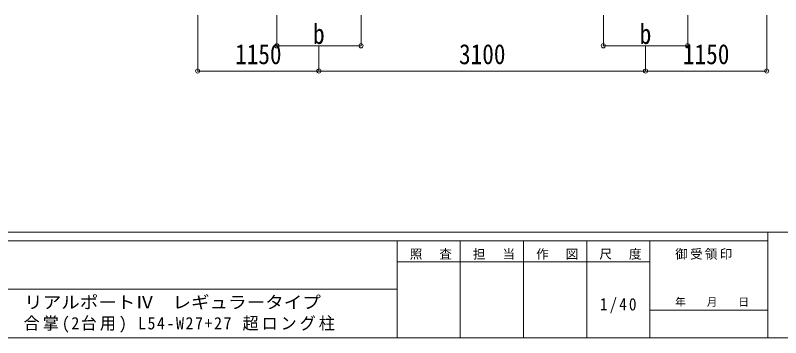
# Model space of a CAD drawing. Units: millimetres at full size, sheet at 1:40. Extents: x -11181 to 33757, y -10067 to 7716.
# Drawn here: x 41 to 7305, y -7804 to -4744 of the extents above; entities that cross this region are included whole.
import ezdxf
from ezdxf.enums import TextEntityAlignment as Align

# ---------------------------------------------------------------- set-up
doc = ezdxf.new("R2010")
doc.units = ezdxf.units.MM
doc.header["$LTSCALE"] = 40
doc.header["$PDMODE"] = 32
doc.header["$PDSIZE"] = 40
doc.layers.add('0-A_寸法', color=6, linetype='Continuous', lineweight=9)
doc.layers.add('F-0_240', color=7, linetype='Continuous', lineweight=9)
doc.styles.add('ＭＳ ゴシック', font='')
doc.styles.get('ＭＳ ゴシック').set_extended_font_data('MS Gothic')

msp = doc.modelspace()

# ---------------------------------------------------------------- linework, layer by layer
at = {"layer": '0-A_寸法'}
for p, q in [((1772.2, -5273.34), (1772.2, -4744.39)), ((2522.2, -5033.36), (2522.2, -4744.39)), ((5622.2, -5033.36), (5622.2, -4744.39)), ((7172.2, -5273.34), (7172.2, -4744.39)), ((2922.2, -5273.34), (2922.2, -5033.36)), ((6022.2, -5273.34), (6022.2, -5033.36)), ((1772.2, -5273.34), (2922.2, -5273.34)), ((2922.2, -5273.34), (6022.2, -5273.34)), ((6022.2, -5273.34), (7172.2, -5273.34))]:
    msp.add_line(p, q, dxfattribs=at)
for points in [[(2522.2, -5033.36), (3322.2, -5033.36), (3322.2, -4744.39)], [(5622.2, -5033.36), (6422.2, -5033.36), (6422.2, -4744.39)]]:
    msp.add_lwpolyline(points, dxfattribs=at)
for p in [(2522.2, -5033.36), (3322.2, -5033.36), (5622.2, -5033.36), (6422.2, -5033.36), (1772.2, -5273.34), (2922.2, -5273.34), (6022.2, -5273.34), (7172.2, -5273.34)]:
    msp.add_point(p, dxfattribs=at)
at = {"layer": 'F-0_240', "color": 5}
for p, q in [((-11180.61, -6803.54), (10739.39, -6803.54)), ((7183.72, -6803.54), (7183.72, -7803.54)), ((-11180.61, -6883.54), (7183.72, -6883.54)), ((3663.72, -6883.54), (3663.72, -7803.54)), ((4263.72, -6883.54), (4263.72, -7803.54)), ((4863.72, -6883.54), (4863.72, -7803.54)), ((5463.72, -6883.54), (5463.72, -7803.54)), ((6063.72, -6883.54), (6063.72, -7803.54)), ((3663.72, -7083.54), (6063.72, -7083.54)), ((-4536.28, -7343.54), (3663.72, -7343.54)), ((6063.72, -7543.54), (7183.72, -7543.54)), ((-11180.61, -7803.54), (10739.39, -7803.54))]:
    msp.add_line(p, q, dxfattribs=at)

# ---------------------------------------------------------------- texts
at = {"layer": '0-A_寸法', "color": 7, "style": 'ＭＳ ゴシック', "width": 0.85}
for s, p in [('b', (2867.2, -5073.36)), ('b', (5967.2, -5073.36)), ('1150', (2127.2, -5265.34)), ('3100', (4252.2, -5265.34)), ('1150', (6377.2, -5265.34))]:
    msp.add_text(s, height=190.6, dxfattribs=at).set_placement(p, align=Align.BOTTOM_LEFT)
at = {"layer": 'F-0_240', "style": 'ＭＳ ゴシック', "width": 1.1}
msp.add_text('リアルポートⅣ\u3000レギュラータイプ', height=117.3, dxfattribs=at).set_placement((124.97, -7561.39), align=Align.BOTTOM_LEFT)
at = {"layer": 'F-0_240', "style": 'ＭＳ ゴシック'}
msp.add_text('年\u3000\u3000月\u3000\u3000日', height=73.31, dxfattribs=at).set_placement((6303.72, -7523.54), align=Align.BOTTOM_LEFT)
at = {"layer": 'F-0_240', "attachment_point": 7, "style": 'ＭＳ ゴシック'}
for s, insert, char_height in [('\\T1.17;照\u3000査', (3783.72, -7063.54), 87.98), ('\\T1.17;担\u3000当', (4383.72, -7063.54), 87.98), ('\\T1.17;作\u3000図', (4983.72, -7063.54), 87.98), ('\\T1.17;尺\u3000度', (5583.72, -7063.54), 87.98), ('\\T1.17;御受領印', (6303.72, -7063.54), 87.98), ('\\T1.28;\\W0.9;1/40', (5588.72, -7573.54), 117.3), ('\\T1.19;\\W0.95;合掌(2台用)\\~L54-W27+27\\~超ロング柱', (120.88, -7756.06), 117.3)]:
    msp.add_mtext(s, dxfattribs=dict(at, insert=insert, char_height=char_height))

doc.saveas('drawing.dxf')
